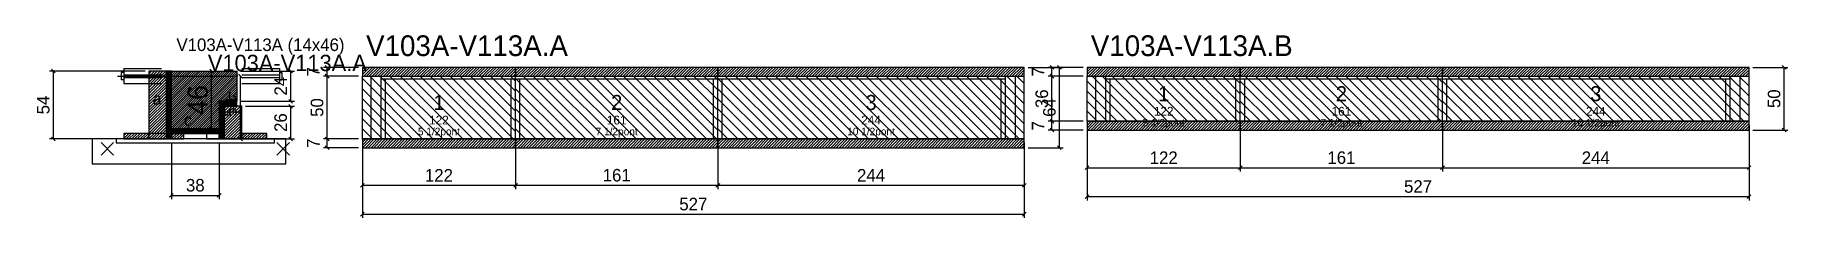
# Model space of a CAD drawing. Extents: x -69 to 1327, y -113 to 33.
import ezdxf
from ezdxf.enums import TextEntityAlignment as Align

# ---------------------------------------------------------------- set-up
doc = ezdxf.new("R2010")
doc.units = 0
for name, color, linetype in [('5', 5, 'Continuous'), ('barrote', 126, 'Continuous'), ('CONCRETO', 251, 'Continuous'), ('COTA', 241, 'Continuous'), ('Cota Seção (2x)', 241, 'Continuous'), ('detalhes', 7, 'Continuous'), ('Hachura', 251, 'Continuous'), ('Madeira', 126, 'Continuous'), ('NOMENCLATURA', 7, 'Continuous'), ('Painéis', 200, 'Continuous'), ('presilha', 224, 'Continuous'), ('Reaproveitamento', 30, 'Continuous'), ('SARR_2.2x7', 40, 'Continuous'), ('SARR_3.5x7', 81, 'Continuous'), ('SCO-___-LAJ', 224, 'Continuous'), ('TENSOR', 224, 'Continuous'), ('texto', 7, 'Continuous'), ('Texto Seção', 7, 'Continuous')]:
    doc.layers.add(name, color=color, linetype=linetype)
doc.dimstyles.new('PAINEL', dxfattribs={"dimtxt": 10, "dimasz": 3, "dimexe": 3, "dimexo": 3, "dimgap": 3, "dimtad": 1, "dimblk": 'OBLIQUE', "dimblk1": 'OBLIQUE', "dimcen": 2.5, "dimclrd": 4, "dimclre": 4, "dimclrt": 240, "dimazin": 3, "dimtfac": 1, "dimtmove": 0, "dimatfit": 3})
doc.dimstyles.new('SECAO2X', dxfattribs={"dimtxt": 16, "dimasz": 3, "dimexe": 3, "dimexo": 3, "dimgap": 3, "dimtad": 1, "dimblk": 'OBLIQUE', "dimblk1": 'OBLIQUE', "dimcen": 2.5, "dimclrd": 4, "dimclre": 4, "dimclrt": 240, "dimazin": 3, "dimtfac": 1, "dimtmove": 0, "dimatfit": 3})

# ---------------------------------------------------------------- blocks, each defined once
blk = doc.blocks.new('_OBLIQUE')
at = {"color": 0, "linetype": 'BYBLOCK'}
blk.add_line((-0.5, -0.5), (0.5, 0.5), dxfattribs=at)

msp = doc.modelspace()

# ---------------------------------------------------------------- hatches: boundary and pattern name
at = {"layer": 'COTA'}
h = msp.add_hatch(dxfattribs=at)
h.set_pattern_fill('ANSI31', scale=0.4)
h.paths.add_polyline_path([(40, -42), (40, 4), (92, 4), (92, -20), (78, -20), (78, -42)])
h = msp.add_hatch(dxfattribs=at)
h.set_pattern_fill('ANSI31', scale=0.5)
h.paths.add_polyline_path([(192, 0), (314, 0), (314, 7), (192, 7)])
h = msp.add_hatch(dxfattribs=at)
h.set_pattern_fill('ANSI31', scale=0.5)
h.paths.add_polyline_path([(314, 0), (475, 0), (475, 7), (314, 7)])
h = msp.add_hatch(dxfattribs=at)
h.set_pattern_fill('ANSI31', scale=0.5)
h.paths.add_polyline_path([(475, 0), (719, 0), (719, 7), (475, 7)])
h = msp.add_hatch(dxfattribs=at)
h.set_pattern_fill('ANSI31', scale=0.5)
h.paths.add_polyline_path([(769, 0), (891, 0), (891, 7), (769, 7)])
h = msp.add_hatch(dxfattribs=at)
h.set_pattern_fill('ANSI31', scale=0.5)
h.paths.add_polyline_path([(891, 0), (1052, 0), (1052, 7), (891, 7)])
h = msp.add_hatch(dxfattribs=at)
h.set_pattern_fill('ANSI31', scale=0.5)
h.paths.add_polyline_path([(1052, 0), (1296, 0), (1296, 7), (1052, 7)])
h = msp.add_hatch(dxfattribs=at)
h.set_pattern_fill('ANSI31', scale=0.5)
h.paths.add_polyline_path([(769, -43), (891, -43), (891, -36), (769, -36)])
h = msp.add_hatch(dxfattribs=at)
h.set_pattern_fill('ANSI31', scale=0.5)
h.paths.add_polyline_path([(891, -43), (1052, -43), (1052, -36), (891, -36)])
h = msp.add_hatch(dxfattribs=at)
h.set_pattern_fill('ANSI31', scale=0.5)
h.paths.add_polyline_path([(1052, -43), (1296, -43), (1296, -36), (1052, -36)])
h = msp.add_hatch(dxfattribs=at)
h.set_pattern_fill('ANSI31', scale=0.5)
h.paths.add_polyline_path([(192, -57), (314, -57), (314, -50), (192, -50)])
h = msp.add_hatch(dxfattribs=at)
h.set_pattern_fill('ANSI31', scale=0.5)
h.paths.add_polyline_path([(314, -57), (475, -57), (475, -50), (314, -50)])
h = msp.add_hatch(dxfattribs=at)
h.set_pattern_fill('ANSI31', scale=0.5)
h.paths.add_polyline_path([(475, -57), (719, -57), (719, -50), (475, -50)])
at = {"layer": 'Hachura'}
h = msp.add_hatch(dxfattribs=at)
h.set_pattern_fill('ANSI31', scale=0.5)
h.paths.add_polyline_path([(22, -50), (36, -50), (36, 4), (22, 4)])
h = msp.add_hatch(dxfattribs=at)
h.set_pattern_fill('ANSI31', scale=0.5)
h.paths.add_polyline_path([(22, -0.4), (36, -0.4), (36, 4), (22, 4)])
h = msp.add_hatch(dxfattribs=at)
h.set_pattern_fill('SOLID')
h.paths.add_polyline_path([(36, -50), (40, -50), (40, 4), (36, 4)])
h = msp.add_hatch(dxfattribs=at)
h.set_pattern_fill('SOLID')
h.paths.add_polyline_path([(78, -24), (92, -24), (92, -20), (78, -20)])
h = msp.add_hatch(dxfattribs=at)
h.set_pattern_fill('SOLID')
h.paths.add_polyline_path([(78, -50), (82, -50), (82, -24), (78, -24)])
h = msp.add_hatch(dxfattribs=at)
h.set_pattern_fill('ANSI31', scale=0.5)
h.paths.add_polyline_path([(82, -50), (96, -50), (96, -24), (82, -24)])
h = msp.add_hatch(dxfattribs=at)
h.set_pattern_fill('ANSI31', scale=0.5)
h.paths.add_polyline_path([(82, -28.4), (96, -28.4), (96, -24), (82, -24)])
h = msp.add_hatch(dxfattribs=at)
h.set_pattern_fill('ANSI31', scale=0.5)
h.paths.add_polyline_path([(2, -50), (22, -50), (22, -45.6), (2, -45.6)])
h = msp.add_hatch(dxfattribs=at)
h.set_pattern_fill('SOLID')
h.paths.add_polyline_path([(40, -45.6), (78, -45.6), (78, -42), (40, -42)])
h = msp.add_hatch(dxfattribs=at)
h.set_pattern_fill('ANSI31', scale=0.5)
h.paths.add_polyline_path([(40, -50), (50, -50), (50, -45.6), (40, -45.6)])
h = msp.add_hatch(dxfattribs=at)
h.set_pattern_fill('ANSI31', scale=0.5)
h.paths.add_polyline_path([(96, -50), (116, -50), (116, -45.6), (96, -45.6)])

# ---------------------------------------------------------------- linework, layer by layer
for p, q in [((0, 3), (0, -3)), ((2, 3), (0, 3)), ((2, 6), (32, 6)), ((2, 6), (2, -6)), ((2, 1), (32, 1)), ((96, 6), (126, 6)), ((96, 1), (126, 1)), ((126, 6), (126, -6)), ((126, 3), (128, 3)), ((128, 3), (128, -3)), ((2, -3), (0, -3)), ((2, -1), (32, -1)), ((2, -6), (32, -6)), ((96, -1), (126, -1)), ((96, -6), (126, -6)), ((126, -3), (128, -3))]:
    msp.add_line(p, q)
at = {"layer": 'barrote'}
msp.add_lwpolyline([(-23, -70), (131, -70), (131, -50), (-23, -50)], close=True, dxfattribs=at)
at = {"layer": 'CONCRETO'}
msp.add_lwpolyline([(40, -42), (40, 4), (92, 4), (92, -20), (78, -20), (78, -42)], close=True, dxfattribs=at)
at = {"layer": 'Madeira'}
for points in [[(22, -50), (36, -50), (36, 4), (22, 4)], [(22, -0.4), (36, -0.4), (36, 4), (22, 4)], [(82, -50), (96, -50), (96, -24), (82, -24)], [(82, -28.4), (96, -28.4), (96, -24), (82, -24)], [(2, -50), (22, -50), (22, -45.6), (2, -45.6)], [(22, -50), (36, -50), (36, -45.6), (22, -45.6)], [(40, -50), (50, -50), (50, -45.6), (40, -45.6)], [(68, -50), (78, -50), (78, -45.6), (68, -45.6)], [(96, -50), (116, -50), (116, -45.6), (96, -45.6)]]:
    msp.add_lwpolyline(points, close=True, dxfattribs=at)
at = {"layer": 'Painéis'}
for p, q in [((192, 0), (314, 0)), ((192, -50), (192, 0)), ((314, -50), (314, 0)), ((314, -50), (314, 0)), ((314, 0), (475, 0)), ((314, -50), (314, 0)), ((475, -50), (475, 0)), ((475, -50), (475, 0)), ((475, 0), (719, 0)), ((475, -50), (475, 0)), ((719, -50), (719, 0)), ((769, 0), (891, 0)), ((769, -36), (769, 0)), ((891, -36), (891, 0)), ((891, -36), (891, 0)), ((891, 0), (1052, 0)), ((891, -36), (891, 0)), ((1052, -36), (1052, 0)), ((1052, -36), (1052, 0)), ((1052, 0), (1296, 0)), ((1052, -36), (1052, 0)), ((1296, -36), (1296, 0)), ((769, -36), (891, -36)), ((891, -36), (1052, -36)), ((1052, -36), (1296, -36)), ((192, -50), (314, -50)), ((314, -50), (475, -50)), ((475, -50), (719, -50))]:
    msp.add_line(p, q, dxfattribs=at)
for points in [[(36, -50), (40, -50), (40, 4), (36, 4)], [(78, -24), (92, -24), (92, -20), (78, -20)], [(78, -50), (82, -50), (82, -24), (78, -24)], [(40, -45.6), (78, -45.6), (78, -42), (40, -42)]]:
    msp.add_lwpolyline(points, close=True, dxfattribs=at)
at = {"layer": 'presilha'}
for p, q in [((-16, -63), (-6, -53)), ((-16, -53), (-6, -63)), ((124, -63), (134, -53)), ((124, -53), (134, -63))]:
    msp.add_line(p, q, dxfattribs=at)
at = {"layer": 'Reaproveitamento', "color": 30}
for p, q in [((248, -50), (198, 0)), ((256, -50), (206, 0)), ((264, -50), (214, 0)), ((272, -50), (222, 0)), ((280, -50), (230, 0)), ((288, -50), (238, 0)), ((296, -50), (246, 0)), ((304, -50), (254, 0)), ((312, -50), (262, 0)), ((314, -44), (270, 0)), ((314, -36), (278, 0)), ((314, -28), (286, 0)), ((314, -20), (294, 0)), ((314, -12), (302, 0)), ((314, -4), (310, 0)), ((370, -50), (320, 0)), ((378, -50), (328, 0)), ((386, -50), (336, 0)), ((394, -50), (344, 0)), ((402, -50), (352, 0)), ((410, -50), (360, 0)), ((418, -50), (368, 0)), ((426, -50), (376, 0)), ((434, -50), (384, 0)), ((442, -50), (392, 0)), ((450, -50), (400, 0)), ((458, -50), (408, 0)), ((466, -50), (416, 0)), ((474, -50), (424, 0)), ((475, -43), (432, 0)), ((475, -35), (440, 0)), ((475, -27), (448, 0)), ((475, -19), (456, 0)), ((475, -11), (464, 0)), ((475, -3), (472, 0)), ((531, -50), (481, 0)), ((539, -50), (489, 0)), ((547, -50), (497, 0)), ((555, -50), (505, 0)), ((563, -50), (513, 0)), ((571, -50), (521, 0)), ((579, -50), (529, 0)), ((587, -50), (537, 0)), ((595, -50), (545, 0)), ((603, -50), (553, 0)), ((611, -50), (561, 0)), ((619, -50), (569, 0)), ((627, -50), (577, 0)), ((635, -50), (585, 0)), ((643, -50), (593, 0)), ((651, -50), (601, 0)), ((659, -50), (609, 0)), ((667, -50), (617, 0)), ((675, -50), (625, 0)), ((683, -50), (633, 0)), ((691, -50), (641, 0)), ((699, -50), (649, 0)), ((707, -50), (657, 0)), ((715, -50), (665, 0)), ((719, -46), (673, 0)), ((719, -38), (681, 0)), ((719, -30), (689, 0)), ((719, -22), (697, 0)), ((719, -14), (705, 0)), ((719, -6), (713, 0)), ((809, -36), (773, 0)), ((817, -36), (781, 0)), ((825, -36), (789, 0)), ((833, -36), (797, 0)), ((841, -36), (805, 0)), ((849, -36), (813, 0)), ((857, -36), (821, 0)), ((865, -36), (829, 0)), ((873, -36), (837, 0)), ((881, -36), (845, 0)), ((889, -36), (853, 0)), ((891, -30), (861, 0)), ((891, -22), (869, 0)), ((891, -14), (877, 0)), ((891, -6), (885, 0)), ((931, -36), (895, 0)), ((939, -36), (903, 0)), ((947, -36), (911, 0)), ((955, -36), (919, 0)), ((963, -36), (927, 0)), ((971, -36), (935, 0)), ((979, -36), (943, 0)), ((987, -36), (951, 0)), ((995, -36), (959, 0)), ((1003, -36), (967, 0)), ((1011, -36), (975, 0)), ((1019, -36), (983, 0)), ((1027, -36), (991, 0)), ((1035, -36), (999, 0)), ((1043, -36), (1007, 0)), ((1051, -36), (1015, 0)), ((1052, -29), (1023, 0)), ((1052, -21), (1031, 0)), ((1052, -13), (1039, 0)), ((1052, -5), (1047, 0)), ((1092, -36), (1056, 0)), ((1100, -36), (1064, 0)), ((1108, -36), (1072, 0)), ((1116, -36), (1080, 0)), ((1124, -36), (1088, 0)), ((1132, -36), (1096, 0)), ((1140, -36), (1104, 0)), ((1148, -36), (1112, 0)), ((1156, -36), (1120, 0)), ((1164, -36), (1128, 0)), ((1172, -36), (1136, 0)), ((1180, -36), (1144, 0)), ((1188, -36), (1152, 0)), ((1196, -36), (1160, 0)), ((1204, -36), (1168, 0)), ((1212, -36), (1176, 0)), ((1220, -36), (1184, 0)), ((1228, -36), (1192, 0)), ((1236, -36), (1200, 0)), ((1244, -36), (1208, 0)), ((1252, -36), (1216, 0)), ((1260, -36), (1224, 0)), ((1268, -36), (1232, 0)), ((1276, -36), (1240, 0)), ((1284, -36), (1248, 0)), ((1292, -36), (1256, 0)), ((1296, -32), (1264, 0)), ((1296, -24), (1272, 0)), ((1296, -16), (1280, 0)), ((1296, -8), (1288, 0)), ((1296, 0), (1296, 0)), ((240, -50), (192, -2)), ((232, -50), (192, -10)), ((362, -50), (314, -2)), ((354, -50), (314, -10)), ((523, -50), (475, -2)), ((515, -50), (475, -10)), ((801, -36), (769, -4)), ((793, -36), (769, -12)), ((923, -36), (891, -4)), ((915, -36), (891, -12)), ((1084, -36), (1052, -4)), ((1076, -36), (1052, -12)), ((224, -50), (192, -18)), ((216, -50), (192, -26)), ((346, -50), (314, -18)), ((338, -50), (314, -26)), ((507, -50), (475, -18)), ((499, -50), (475, -26)), ((785, -36), (769, -20)), ((907, -36), (891, -20)), ((1068, -36), (1052, -20)), ((208, -50), (192, -34)), ((330, -50), (314, -34)), ((491, -50), (475, -34)), ((777, -36), (769, -28)), ((769, -36), (769, -36)), ((899, -36), (891, -28)), ((891, -36), (891, -36)), ((1060, -36), (1052, -28)), ((1052, -36), (1052, -36)), ((200, -50), (192, -42)), ((192, -50), (192, -50)), ((322, -50), (314, -42)), ((314, -50), (314, -50)), ((483, -50), (475, -42)), ((475, -50), (475, -50))]:
    msp.add_line(p, q, dxfattribs=at)
at = {"layer": 'SARR_2.2x7'}
for p, q in [((199, -50), (199, 0)), ((712, -50), (712, 0)), ((776, -36), (776, 0)), ((1289, -36), (1289, 0)), ((207, -2.2), (314, -2.2)), ((314, -2.2), (475, -2.2)), ((475, -2.2), (704, -2.2)), ((784, -2.2), (891, -2.2)), ((891, -2.2), (1052, -2.2)), ((1052, -2.2), (1281, -2.2))]:
    msp.add_line(p, q, dxfattribs=at)
at = {"layer": 'SARR_3.5x7'}
for p, q in [((207, -50), (207, 0)), ((314, -50), (314, 0)), ((314, -50), (314, 0)), ((475, -50), (475, 0)), ((475, -50), (475, 0)), ((704, -50), (704, 0)), ((784, -36), (784, 0)), ((891, -36), (891, 0)), ((891, -36), (891, 0)), ((1052, -36), (1052, 0)), ((1052, -36), (1052, 0)), ((1281, -36), (1281, 0)), ((210.5, -50), (210.5, -2.2)), ((310.5, -50), (310.5, -2.2)), ((317.5, -50), (317.5, -2.2)), ((471.5, -50), (471.5, -2.2)), ((478.5, -50), (478.5, -2.2)), ((700.5, -50), (700.5, -2.2)), ((787.5, -36), (787.5, -2.2)), ((887.5, -36), (887.5, -2.2)), ((894.5, -36), (894.5, -2.2)), ((1048.5, -36), (1048.5, -2.2)), ((1055.5, -36), (1055.5, -2.2)), ((1277.5, -36), (1277.5, -2.2)), ((784, -36), (787.5, -36)), ((887.5, -36), (891, -36)), ((891, -36), (894.5, -36)), ((1048.5, -36), (1052, -36)), ((1052, -36), (1055.5, -36)), ((1277.5, -36), (1281, -36)), ((207, -50), (210.5, -50)), ((310.5, -50), (314, -50)), ((314, -50), (317.5, -50)), ((471.5, -50), (475, -50)), ((475, -50), (478.5, -50)), ((700.5, -50), (704, -50))]:
    msp.add_line(p, q, dxfattribs=at)
at = {"layer": 'SCO-___-LAJ'}
for points in [[(192, 0), (314, 0), (314, 7), (192, 7)], [(314, 0), (475, 0), (475, 7), (314, 7)], [(475, 0), (719, 0), (719, 7), (475, 7)], [(769, 0), (891, 0), (891, 7), (769, 7)], [(891, 0), (1052, 0), (1052, 7), (891, 7)], [(1052, 0), (1296, 0), (1296, 7), (1052, 7)], [(769, -43), (891, -43), (891, -36), (769, -36)], [(891, -43), (1052, -43), (1052, -36), (891, -36)], [(1052, -43), (1296, -43), (1296, -36), (1052, -36)], [(-4, -53.2), (122, -53.2), (122, -50), (-4, -50)], [(192, -57), (314, -57), (314, -50), (192, -50)], [(314, -57), (475, -57), (475, -50), (314, -50)], [(475, -57), (719, -57), (719, -50), (475, -50)]]:
    msp.add_lwpolyline(points, close=True, dxfattribs=at)
at = {"layer": 'TENSOR'}
msp.add_line((-3, 0), (90, 0), dxfattribs=at)

# ---------------------------------------------------------------- texts
at = {"layer": '5'}
for s, height, p in [('1', 12, (830, -14)), ('2', 12, (971.5, -14)), ('3', 12, (1174, -14)), ('1', 12, (253, -21)), ('2', 12, (394.5, -21)), ('3', 12, (597, -21)), ('122', 7, (830, -28)), ('161', 7, (971.5, -28)), ('244', 7, (1174, -28)), ('122', 7, (253, -35)), ('161', 7, (394.5, -35)), ('244', 7, (597, -35))]:
    msp.add_text(s, height=height, dxfattribs=at).set_placement(p, align=Align.MIDDLE_CENTER)
at = {"layer": 'detalhes'}
for s, p in [('b', (85, -22.7)), ('a', (25, -22.7)), ('c', (50, -39.5))]:
    msp.add_text(s, height=9.6, dxfattribs=at).set_placement(p)
at = {"layer": 'NOMENCLATURA'}
for s, p in [('V103A-V113A.A', (195, 16)), ('V103A-V113A.B', (772, 16))]:
    msp.add_text(s, height=16.5, dxfattribs=at).set_placement(p)
at = {"layer": 'texto', "char_height": 6, "attachment_point": 5}
for s, insert in [('5 1/2pont', (253, -45)), ('7 1/2pont', (394.5, -45)), ('10 1/2pont', (597, -45)), ('5 1/2pont', (830, -38)), ('7 1/2pont', (971.5, -38)), ('10 1/2pont', (1174, -38))]:
    msp.add_mtext(s, dxfattribs=dict(at, insert=insert))
at = {"layer": 'Texto Seção'}
for s, height, p in [('V103A-V113A (14x46)', 10, (44, 20)), ('V103A-V113A.A', 13, (69, 4))]:
    msp.add_text(s, height=height, dxfattribs=at).set_placement(p)

# ---------------------------------------------------------------- dimensions: what is measured, and where the dimension line sits
at = {"layer": 'COTA'}
for base, p1, p2 in [((-54, -50), (2, -50), (22, 4)), ((95, -50), (96, -50), (96, 0)), ((135, -20), (92, -20), (92, 4)), ((164, 0), (192, 0), (192, 7)), ((164, -50), (192, -50), (192, 0)), ((747, -57), (719, -57), (719, 7)), ((741, 0), (769, 0), (769, 7)), ((741, -36), (769, -36), (769, 0)), ((1324, -43), (1296, -43), (1296, 7)), ((135, -50), (96, -50), (96, -24)), ((741, -43), (769, -43), (769, -36)), ((164, -57), (192, -57), (192, -50))]:
    msp.add_linear_dim(base=base, p1=p1, p2=p2, angle=90, dimstyle='PAINEL', dxfattribs=at).render()
for base, p1, p2 in [((769, -73), (769, -36), (891, -36)), ((769, -96), (769, -36), (1296, -36)), ((891, -73), (891, -36), (1052, -36)), ((1052, -73), (1052, -36), (1296, -36)), ((40, -95), (40, -50), (78, -50)), ((192, -87), (192, -50), (314, -50)), ((192, -110), (192, -50), (719, -50)), ((314, -87), (314, -50), (475, -50)), ((475, -87), (475, -50), (719, -50))]:
    msp.add_linear_dim(base=base, p1=p1, p2=p2, dimstyle='PAINEL', dxfattribs=at).render()
at = {"layer": 'Cota Seção (2x)'}
msp.add_linear_dim(base=(72, -42), p1=(40, -42), p2=(40, 4), angle=90, dimstyle='SECAO2X', dxfattribs=at).render()

doc.saveas('drawing.dxf')
